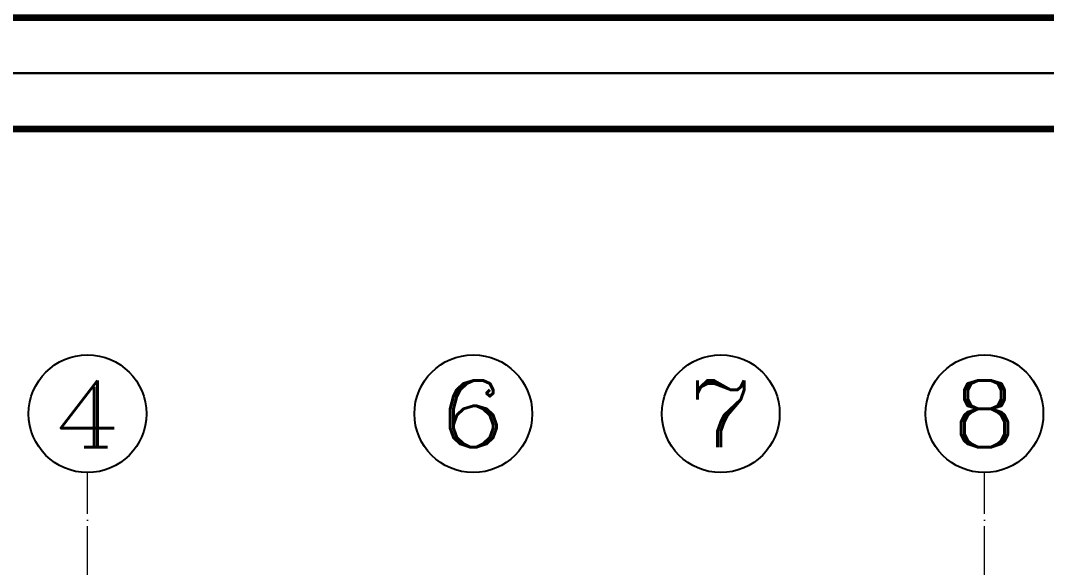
# Model space of a CAD drawing. Header units: inches. Extents: x -50945 to 250244, y -404780 to 18493.
# Drawn here: x 167822 to 174789, y -318235 to -314517 of the extents above; entities that cross this region are included whole.
import ezdxf
from ezdxf.enums import TextEntityAlignment as Align

# ---------------------------------------------------------------- set-up
doc = ezdxf.new("R2010")
doc.units = ezdxf.units.IN
doc.header["$MEASUREMENT"] = 0
doc.linetypes.add('DOTE', pattern=[2.42, 2, -0.2, 0.02, -0.2])
for name, color, linetype in [('15开关布置图-YJ', 2, 'Continuous'), ('AXIS', 1, 'Continuous'), ('AXIS_TEXT', 7, 'Continuous'), ('A图框', 7, 'Continuous'), ('D-ARCHI', 250, 'Continuous')]:
    doc.layers.add(name, color=color, linetype=linetype)
doc.styles.add('_TCH_AXIS', font='COMPLEX', dxfattribs={"bigfont": 'GBCBIG'})
doc.styles.add('COMPLEX', font='COMPLEX')

# ---------------------------------------------------------------- blocks, each defined once
blk = doc.blocks.new('gegeg')
at = {"layer": 'A图框'}
blk.add_lwpolyline([(162587.3, -39217.7), (162587.3, -60007.7), (133187.3, -60007.7), (133187.3, -39217.7)], close=True, dxfattribs=at)
at = {"layer": 'A图框', "const_width": 42}
blk.add_lwpolyline([(133537.3, -40124.6), (133537.3, -39567.7), (162237.3, -39567.7), (162237.3, -57907.7)], dxfattribs=at)
blk.add_lwpolyline([(133537.3, -58257.7), (162237.3, -58257.7), (162237.3, -59657.7), (133537.3, -59657.7)], close=True, dxfattribs=at)
blk = doc.blocks.new('_AXISO')
blk.add_circle((0, 0), 0.5)
at = {"layer": 'AXIS_TEXT', "style": 'COMPLEX', "width": 1.041667}
blk.add_attdef('A', text='', height=0.56, dxfattribs=at).set_placement((-0.25, -0.28), (0.25, -0.28), align=Align.FIT)

msp = doc.modelspace()

# ---------------------------------------------------------------- linework, layer by layer
at = {"layer": 'D-ARCHI', "color": 251, "linetype": 'DOTE', "lineweight": 5, "ltscale": 200}
for p, q in [((168277.07, -325130.4), (168277.07, -317590.16)), ((174367.07, -325130.4), (174367.07, -317590.16))]:
    msp.add_line(p, q, dxfattribs=at)

# ---------------------------------------------------------------- block references
at = {"layer": '15开关布置图-YJ', "color": 2, "xscale": 1.081091401797356, "yscale": 1.081091401797356, "zscale": 1.081091401797356}
for p in [(10904.09, -250002.3), (10904.09, -272478.19)]:
    msp.add_blockref('gegeg', p, dxfattribs=at)
at = {"layer": 'AXIS'}
ref = msp.add_blockref('_AXISO', (168277.07, -317190.16), dxfattribs=dict(at, xscale=800, yscale=800, zscale=800))
ref.add_attrib('A', '4', dxfattribs={"layer": 'AXIS_TEXT', "height": 452.55, "style": '_TCH_AXIS', "width": 1.3125}).set_placement((168050.79, -317416.43), (168503.34, -317416.43), align=Align.FIT)
ref = msp.add_blockref('_AXISO', (170896.77, -317190.16), dxfattribs=dict(at, xscale=800, yscale=800, zscale=800))
ref.add_attrib('A', '6', dxfattribs={"layer": 'AXIS_TEXT', "height": 452.55, "style": '_TCH_AXIS', "width": 1.5}).set_placement((170670.49, -317416.43), (171123.04, -317416.43), align=Align.FIT)
ref = msp.add_blockref('_AXISO', (172576.77, -317190.16), dxfattribs=dict(at, xscale=800, yscale=800, zscale=800))
ref.add_attrib('A', '7', dxfattribs={"layer": 'AXIS_TEXT', "height": 452.55, "style": '_TCH_AXIS', "width": 1.5}).set_placement((172350.49, -317416.43), (172803.04, -317416.43), align=Align.FIT)
ref = msp.add_blockref('_AXISO', (174367.07, -317190.16), dxfattribs=dict(at, xscale=800, yscale=800, zscale=800))
ref.add_attrib('A', '8', dxfattribs={"layer": 'AXIS_TEXT', "height": 452.55, "style": '_TCH_AXIS', "width": 1.5}).set_placement((174140.79, -317416.43), (174593.34, -317416.43), align=Align.FIT)

doc.saveas('drawing.dxf')
